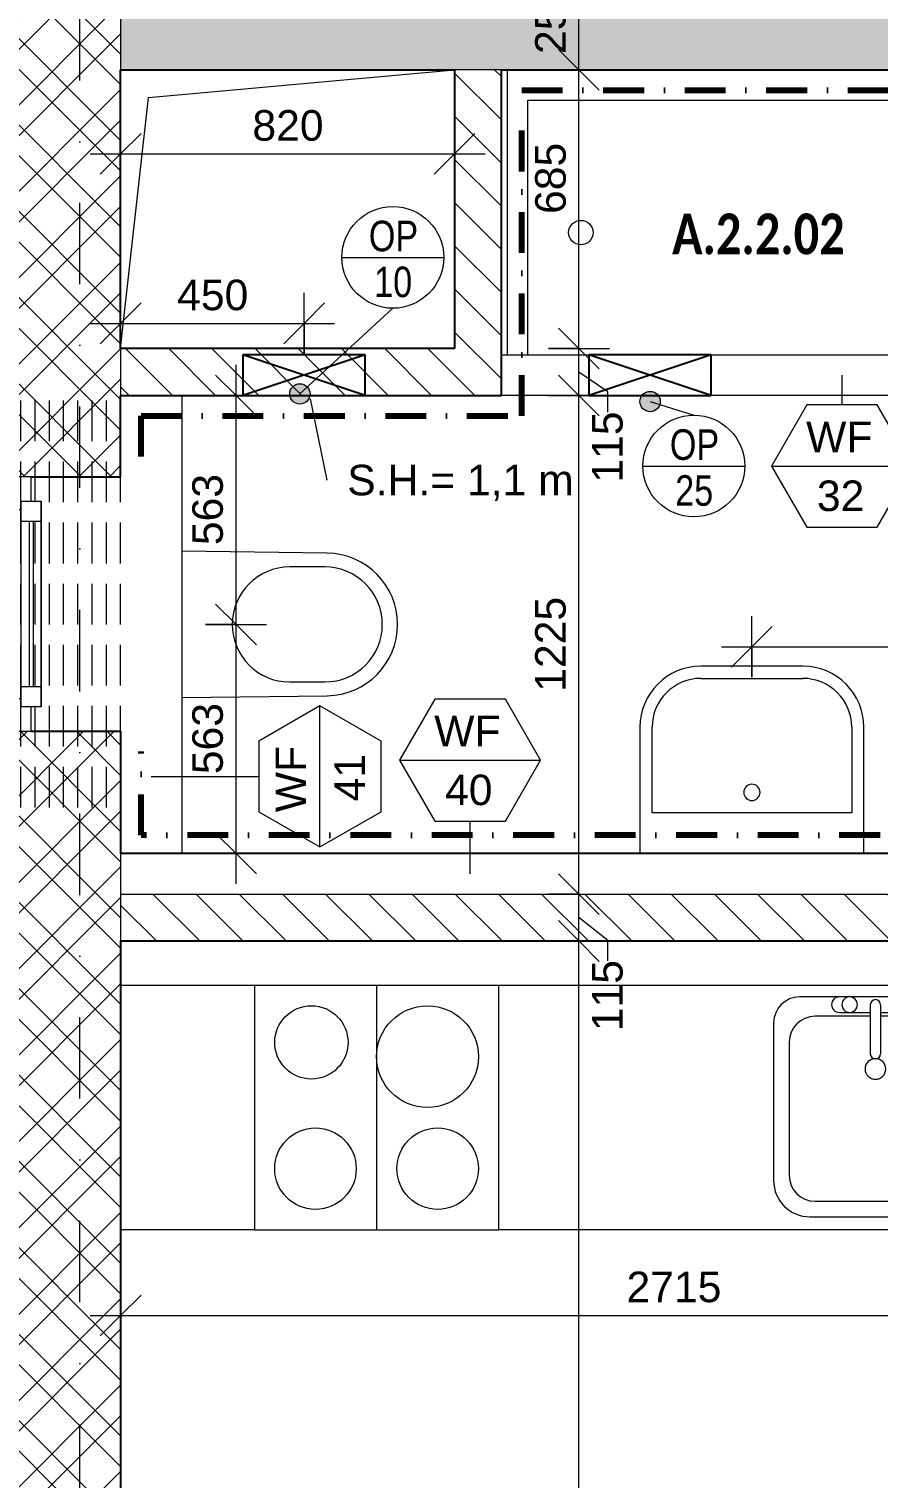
# Model space of a CAD drawing. Header units: millimetres. Extents: x -2533 to 40625, y -3604 to 14792.
# Drawn here: x -125 to 1960, y 3266 to 6825 of the extents above; entities that cross this region are included whole.
import ezdxf

# ---------------------------------------------------------------- set-up
doc = ezdxf.new("R2010")
doc.units = ezdxf.units.MM
for name, pattern in [('HA_Dash_3mm-S1mm', [150, 100, -50]), ('HA_DashDot_10mm-S3mm', [500, 200, -150, 0, -150]), ('HA_DashDot_4mm-S1mm', [200, 100, -50, 0, -50])]:
    doc.linetypes.add(name, pattern=pattern)
for name, color, linetype, lineweight in [('A-____-____-DIMS', 9, 'Continuous', 5), ('A-____-____-DIMS-50', 9, 'Continuous', 5), ('A-AREA-____-IDEN', 9, 'Continuous', 9), ('A-DETL-____-OTLN', 9, 'Continuous', 25), ('A-DETL-GENF-OTLN', 9, 'Continuous', 9), ('A-GENM-____-HDLN', 9, 'HA_Dash_3mm-S1mm', 9), ('A-GENM-____-IDEN', 9, 'Continuous', 9), ('A-GENM-____-OTLN', 9, 'Continuous', 9), ('A-GLAZ-____-MCUT', 9, 'Continuous', 5), ('A-GLAZ-____-OTLN', 9, 'Continuous', 5), ('A-WALL-____-IDEN', 9, 'Continuous', 9), ('A-WALL-____-MCUT', 9, 'Continuous', 9), ('A-WALL-____-PATT', 9, 'Continuous', 25), ('G-____-____-TEXT', 9, 'Continuous', 5), ('I-WALL-____-MCUT', 9, 'Continuous', 25), ('I-WALL-____-OTLN', 9, 'Continuous', 9), ('P-SANR-FIXT-OTLN', 9, 'Continuous', 9), ('Q-CASE-____-OTLN', 9, 'Continuous', 9), ('Q-SPCQ-____-OTLN', 9, 'Continuous', 9), ('S-GRID-____-OTLN', 9, 'Continuous', 5)]:
    doc.layers.add(name, color=color, linetype=linetype, lineweight=lineweight)
doc.styles.add('Arial_1', font='arial.ttf', dxfattribs={"height": 75})
doc.styles.add('Arial_2', font='arial.ttf', dxfattribs={"width": 0.8, "height": 75})
doc.styles.add('Calibri_B', font='calibrib.ttf', dxfattribs={"width": 0.8, "height": 100})
doc.dimstyles.new('Inner_Dimensions', dxfattribs={"dimscale": 304.8, "dimtxt": 76.519455, "dimasz": 0.328084, "dimexe": 0.246063, "dimexo": 0.0625, "dimgap": 0.032808, "dimtad": 1, "dimdec": 0, "dimzin": 0, "dimdsep": 46, "dimtxsty": 'Arial_1', "dimblk1": 'OBLIQUE', "dimblk2": 'OBLIQUE', "dimsah": 1, "dimcen": 0.09, "dimdle": 0.246063, "dimazin": 0, "dimtfac": 1, "dimtdec": 4, "dimtix": 1, "dimtmove": 2, "dimatfit": 3, "dimfxl": 0.246063, "dimfxlon": 1, "dimtvp": 1, "dimtolj": 1, "dimtzin": 0, "dimlwd": 9, "dimlwe": 9, "dimarcsym": 2})
doc.dimstyles.new('Inner_Dimensions_1', dxfattribs={"dimscale": 304.8, "dimtxt": 76.519455, "dimasz": 0.328084, "dimexe": 0.246063, "dimexo": 0.0625, "dimgap": 0.032808, "dimtad": 1, "dimdec": 0, "dimzin": 0, "dimdsep": 46, "dimtxsty": 'Arial_1', "dimblk1": 'OBLIQUE', "dimblk2": 'OBLIQUE', "dimsah": 1, "dimcen": 0.09, "dimdle": 0.246063, "dimazin": 0, "dimtfac": 1, "dimtdec": 4, "dimtix": 1, "dimtmove": 0, "dimatfit": 3, "dimfxl": 0.246063, "dimfxlon": 1, "dimtvp": 1, "dimtolj": 1, "dimtzin": 0, "dimlwd": 9, "dimlwe": 9, "dimarcsym": 2})
doc.dimstyles.new('Inner_Dimensions_2', dxfattribs={"dimscale": 304.8, "dimtxt": 76.519455, "dimasz": 0.328084, "dimexe": 0.246063, "dimexo": 0.0625, "dimgap": 0.032808, "dimtad": 1, "dimdec": 0, "dimzin": 0, "dimdsep": 46, "dimtxsty": 'Arial_1', "dimblk1": 'OBLIQUE', "dimblk2": 'OBLIQUE', "dimsah": 1, "dimcen": 0.09, "dimdle": 0.246063, "dimazin": 0, "dimtfac": 1, "dimtdec": 4, "dimtix": 1, "dimtmove": 1, "dimatfit": 3, "dimfxl": 0.246063, "dimfxlon": 1, "dimtvp": 1, "dimtolj": 1, "dimtzin": 0, "dimlwd": 9, "dimlwe": 9, "dimarcsym": 2})
pattern_1 = [(135, (0, 0), (-53.033, -53.033), [])]

# ---------------------------------------------------------------- blocks, each defined once
blk = doc.blocks.new('HA_WD_SinglePanel - 625x1000-2168130-DSP_2NP-A')
at = {"layer": 'A-GLAZ-____-MCUT'}
for p, q in [((-312.5, 70), (-312.5, 0)), ((-232.5, 70), (-312.5, 70)), ((-232.5, 25), (-232.5, 70)), ((312.5, 70), (232.5, 70)), ((232.5, 70), (232.5, 25)), ((312.5, 0), (312.5, 70)), ((-312.5, 0), (-252.5, 0)), ((-252.5, -25), (-252.5, 25)), ((-252.5, 25), (-202.5, 25)), ((-202.5, 25), (-202.5, -25)), ((202.5, 5), (-202.5, 5)), ((202.5, -25), (202.5, 25)), ((202.5, 25), (252.5, 25)), ((252.5, 25), (252.5, -25)), ((252.5, 0), (312.5, 0)), ((-202.5, -25), (-252.5, -25)), ((202.5, -5), (-202.5, -5)), ((252.5, -25), (202.5, -25))]:
    blk.add_line(p, q, dxfattribs=at)
at = {"layer": 'A-GLAZ-____-OTLN'}
for p, q in [((232.5, 70), (-232.5, 70)), ((252.5, 25), (-252.5, 25)), ((-252.5, -25), (-252.5, 25)), ((202.5, 25), (-202.5, 25)), ((252.5, 25), (252.5, -25)), ((-252.5, -25), (252.5, -25)), ((202.5, -25), (-202.5, -25))]:
    blk.add_line(p, q, dxfattribs=at)
blk = doc.blocks.new('HA_GM_Shaft_Rectangle - Default-2065164-DSP_2NP-A')
at = {"layer": 'A-DETL-GENF-OTLN'}
for p, q in [((68.5, -68.5), (820, 0)), ((0, -685), (68.5, -68.5))]:
    blk.add_line(p, q, dxfattribs=at)
at = {"layer": 'A-GENM-____-OTLN'}
for p, q in [((0, -685), (0, 0)), ((0, 0), (820, 0)), ((820, 0), (820, -685)), ((820, -685), (0, -685))]:
    blk.add_line(p, q, dxfattribs=at)
blk = doc.blocks.new('ABMV_WashBasin_Generic - 550x460-1481868-DSP_2NP-A')
at = {"layer": 'P-SANR-FIXT-OTLN'}
for p, q in [((250, 510), (0, 510)), ((0, 480), (250, 480)), ((-150, 360), (-150, 50)), ((-120, 150), (-120, 360)), ((370, 360), (370, 150)), ((400, 50), (400, 360)), ((370, 150), (-120, 150))]:
    blk.add_line(p, q, dxfattribs=at)
for centre, radius, start, end in [((0, 360), 150, 90, 180), ((250, 360), 150, 360, 90), ((0, 360), 120, 90, 180), ((250, 360), 120, 360, 90), ((125, 200), 20, 90, 270), ((125, 200), 20, 270, 90)]:
    blk.add_arc(centre, radius, start, end, dxfattribs=at)
blk = doc.blocks.new('ABMV_Toilet_WallHung - Default-1481197-DSP_2NP-A')
at = {"layer": 'A-GENM-____-OTLN'}
for p, q in [((-50, 432.3), (-54.6, 75)), ((304.6, 75), (300, 432.3)), ((-16.3, 426.2), (-16.3, 340.3)), ((266.3, 340.3), (266.3, 426.2))]:
    blk.add_line(p, q, dxfattribs=at)
for centre, radius, start, end in [((125, 430.1), 175, 0.7323, 179.2677), ((125, 426.2), 141.3, 0, 180), ((125, 340.3), 141.3, 180, 360)]:
    blk.add_arc(centre, radius, start, end, dxfattribs=at)
blk = doc.blocks.new('ABMV_Bathtub_Generic - 800x1700-1419995-DSP_2NP-A')
at = {"layer": 'P-SANR-FIXT-OTLN'}
for p, q in [((0, 1700), (700, 1700)), ((0, 1700), (700, 1700)), ((75, 50), (75, 1625)), ((75, 1625), (700, 1625)), ((75, 1625), (700, 1625)), ((75, 50), (75, 1625)), ((700, 50), (75, 50)), ((700, 50), (75, 50)), ((700, 0), (0, 0)), ((700, 0), (0, 0))]:
    blk.add_line(p, q, dxfattribs=at)
blk.add_circle((400, 180), 30, dxfattribs=at)
blk = doc.blocks.new('Casework 7 - Casework 6-1435500-DSP_2NP-A')
at = {"layer": 'Q-CASE-____-OTLN'}
for p, q in [((-3854.4, -26699.1), (-4182.8, -26699.1)), ((-2044.5, -26699.1), (-3254.4, -26699.1)), ((-842.9, -26699.1), (-844.5, -26699.1)), ((-842.9, -27299.1), (-842.9, -26699.1)), ((-4182.8, -27299.1), (-3854.4, -27299.1)), ((-3254.4, -27299.1), (-2044.5, -27299.1)), ((-844.5, -27299.1), (-842.9, -27299.1))]:
    blk.add_line(p, q, dxfattribs=at)
blk = doc.blocks.new('Kuchyňská_linka_sporák_ADNS - 600x600x800-1435728-DSP_2NP-A')
at = {"layer": 'Q-SPCQ-____-OTLN'}
for p, q in [((600, 600), (0, 600)), ((0, 600), (0, 0)), ((600, 600), (0, 600)), ((0, 600), (0, 300)), ((600, 0), (600, 600)), ((600, 300), (600, 600)), ((0, 300), (600, 300)), ((0, 0), (600, 0))]:
    blk.add_line(p, q, dxfattribs=at)
for centre, radius in [((175, 425), 125), ((450, 450), 100), ((450, 150), 100), ((140, 140), 90)]:
    blk.add_circle(centre, radius, dxfattribs=at)
blk = doc.blocks.new('Skříňka se dřezem_ pravoúhlá - 500 x 440mm-1435733-DSP_2NP-A')
at = {"layer": 'P-SANR-FIXT-OTLN'}
for p, q in [((202.2, 180.1), (-170.8, 180.1)), ((202.2, 180.1), (-170.8, 180.1)), ((91.9, 180.1), (-73.2, 180.1)), ((3, 160.7), (3, 40.4)), ((28.4, 160.7), (28.4, 40.4)), ((-234.3, 116.6), (-234.3, -271)), ((-234.3, 116.6), (-234.3, -271)), ((3, 132.5), (-132.7, 132.5)), ((-73.2, 142), (3, 142)), ((28.4, 142), (91.9, 142)), ((164.1, 132.5), (28.4, 132.5)), ((265.7, -275.5), (265.7, 116.6)), ((265.7, -275.5), (265.7, 116.6)), ((-196.2, 69), (-196.2, -258.3)), ((227.6, -258.3), (227.6, 69)), ((-132.7, -321.8), (164.1, -321.8)), ((-145.4, -359.9), (181.3, -359.9)), ((-145.4, -359.9), (181.3, -359.9))]:
    blk.add_line(p, q, dxfattribs=at)
for centre, radius, start, end in [((-170.8, 116.6), 63.5, 90, 180), ((-170.8, 116.6), 63.5, 90, 180), ((-73.2, 161.1), 19, 90, 270), ((-47.8, 161.1), 19, 360, 180), ((66.5, 161.1), 19, 360, 180), ((91.9, 161.1), 19, 270, 90), ((202.2, 116.6), 63.5, 360, 90), ((202.2, 116.6), 63.5, 360, 90), ((-47.8, 161.1), 19, 180, 0), ((15.7, 160.7), 12.7, 360, 180), ((66.5, 161.1), 19, 180, 360), ((-132.7, 69), 63.5, 90, 180), ((164.1, 69), 63.5, 0, 90), ((15.7, 40.4), 12.7, 180, 0), ((15.7, 3.2), 25.4, 360, 180), ((15.7, 3.2), 25.4, 180, 0), ((-145.4, -271), 88.9, 180, 270), ((-145.4, -271), 88.9, 180, 270), ((-132.7, -258.3), 63.5, 180, 270), ((164.1, -258.3), 63.5, 270, 0), ((181.3, -275.5), 84.4, 270, 0), ((181.3, -275.5), 84.4, 270, 0)]:
    blk.add_arc(centre, radius, start, end, dxfattribs=at)
blk = doc.blocks.new('HA_GM_Tiling_LineBased - Generic Tiles-1740413-DSP_2NP-A')
at = {"layer": 'A-GENM-____-OTLN', "linetype": 'HA_DashDot_4mm-S1mm', "lineweight": 80}
blk.add_line((50, -50), (2665, -50), dxfattribs=at)
blk = doc.blocks.new('HA_GM_Tiling_LineBased - Generic Tiles-2138656-DSP_2NP-A')
at = {"layer": 'A-GENM-____-OTLN', "linetype": 'HA_DashDot_4mm-S1mm', "lineweight": 80}
blk.add_line((50, -50), (255, -50), dxfattribs=at)
blk = doc.blocks.new('HA_GM_Tiling_LineBased - Generic Tiles-1740806-DSP_2NP-A')
at = {"layer": 'A-GENM-____-OTLN', "linetype": 'HA_DashDot_4mm-S1mm', "lineweight": 80}
blk.add_line((50, -50), (150, -50), dxfattribs=at)
blk = doc.blocks.new('HA_GM_Tiling_LineBased - Generic Tiles-1741198-DSP_2NP-A')
at = {"layer": 'A-GENM-____-OTLN', "linetype": 'HA_DashDot_4mm-S1mm', "lineweight": 80}
blk.add_line((50, -50), (985, -50), dxfattribs=at)
blk = doc.blocks.new('HA_GM_Tiling_LineBased - Generic Tiles-1741282-DSP_2NP-A')
at = {"layer": 'A-GENM-____-OTLN', "linetype": 'HA_DashDot_4mm-S1mm', "lineweight": 80}
blk.add_line((-50, -50), (750, -50), dxfattribs=at)
blk = doc.blocks.new('HA_GM_Tiling_LineBased - Generic Tiles-1741283-DSP_2NP-A')
at = {"layer": 'A-GENM-____-OTLN', "linetype": 'HA_DashDot_4mm-S1mm', "lineweight": 80}
blk.add_line((50, -50), (1730, -50), dxfattribs=at)
blk = doc.blocks.new('TB_Porotherm KP7_1000mm - TB_Porotherm KP7_1000mm-1964890-DSP_2NP-A')
at = {"layer": 'A-GENM-____-HDLN'}
for p, q in [((-500, 35), (500, 35)), ((-500, 0), (500, 0)), ((-500, -35), (500, -35))]:
    blk.add_line(p, q, dxfattribs=at)
blk = doc.blocks.new('DIMBLOCK104-DSP_2NP-A')
at = {"layer": 'A-____-____-DIMS-50', "lineweight": 9}
for p, q in [((1225.2, 4585), (1175.2, 4635)), ((1150.2, 4585), (1300.2, 4585)), ((1225.2, 4585), (1150.2, 4585)), ((1225.2, 850), (1225.2, 4585)), ((1225.2, 4585), (1275.2, 4535)), ((1225.2, 850), (1175.2, 900)), ((1300.2, 850), (1150.2, 850)), ((1225.2, 850), (1275.2, 800)), ((1225.2, 850), (1300.2, 850))]:
    blk.add_line(p, q, dxfattribs=at)
at = {"layer": 'A-____-____-DIMS-50', "color": 0, "lineweight": 9, "insert": (1117.8, 2602.1), "char_height": 75, "width": 276.883, "attachment_point": 1, "rotation": 90, "line_spacing_factor": 0.941778, "style": 'Arial_1'}
blk.add_mtext('3735', dxfattribs=at)
blk = doc.blocks.new('_Oblique')
at = {"color": 0, "linetype": 'ByBlock', "lineweight": -2}
blk.add_line((-0.5, -0.5), (0.5, 0.5), dxfattribs=at)
blk = doc.blocks.new('DIMBLOCK105-DSP_2NP-A')
at = {"layer": 'A-____-____-DIMS-50', "lineweight": 9}
for p, q in [((1225.2, 4700), (1175.2, 4750)), ((1150.2, 4700), (1300.2, 4700)), ((1225.2, 4700), (1150.2, 4700)), ((1225.2, 4585), (1225.2, 4700)), ((1225.2, 4700), (1275.2, 4650)), ((1225.2, 4585), (1175.2, 4635)), ((1296, 4586.4), (1225.2, 4642.5)), ((1150.2, 4585), (1300.2, 4585)), ((1225.2, 4585), (1150.2, 4585)), ((1225.2, 4585), (1275.2, 4535)), ((1296, 4536.4), (1296, 4586.4))]:
    blk.add_line(p, q, dxfattribs=at)
at = {"layer": 'A-____-____-DIMS-50', "color": 0, "lineweight": 9, "insert": (1257.5, 4363.3), "char_height": 75, "width": 207.662, "attachment_point": 1, "rotation": 90, "line_spacing_factor": 0.941778, "style": 'Arial_1'}
blk.add_mtext('115', dxfattribs=at)
blk = doc.blocks.new('DIMBLOCK106-DSP_2NP-A')
at = {"layer": 'A-____-____-DIMS-50', "lineweight": 9}
for p, q in [((1225.2, 5925), (1175.2, 5975)), ((1150.2, 5925), (1300.2, 5925)), ((1225.2, 5925), (1150.2, 5925)), ((1225.2, 4700), (1225.2, 5925)), ((1225.2, 5925), (1275.2, 5875)), ((1225.2, 4700), (1175.2, 4750)), ((1150.2, 4700), (1300.2, 4700)), ((1225.2, 4700), (1150.2, 4700)), ((1225.2, 4700), (1275.2, 4650))]:
    blk.add_line(p, q, dxfattribs=at)
at = {"layer": 'A-____-____-DIMS-50', "color": 0, "lineweight": 9, "insert": (1117.8, 5197.1), "char_height": 75, "width": 276.883, "attachment_point": 1, "rotation": 90, "line_spacing_factor": 0.941778, "style": 'Arial_1'}
blk.add_mtext('1225', dxfattribs=at)
blk = doc.blocks.new('DIMBLOCK107-DSP_2NP-A')
at = {"layer": 'A-____-____-DIMS-50', "lineweight": 9}
for p, q in [((1225.2, 6040), (1175.2, 6090)), ((1150.2, 6040), (1300.2, 6040)), ((1225.2, 6040), (1150.2, 6040)), ((1225.2, 5925), (1225.2, 6040)), ((1225.2, 6040), (1275.2, 5990)), ((1296, 5933.7), (1225.2, 5982.5)), ((1225.2, 5925), (1175.2, 5975)), ((1150.2, 5925), (1300.2, 5925)), ((1225.2, 5925), (1150.2, 5925)), ((1225.2, 5925), (1275.2, 5875)), ((1296, 5883.7), (1296, 5933.7))]:
    blk.add_line(p, q, dxfattribs=at)
at = {"layer": 'A-____-____-DIMS-50', "color": 0, "lineweight": 9, "insert": (1257.5, 5710.7), "char_height": 75, "width": 207.662, "attachment_point": 1, "rotation": 90, "line_spacing_factor": 0.941778, "style": 'Arial_1'}
blk.add_mtext('115', dxfattribs=at)
blk = doc.blocks.new('DIMBLOCK108-DSP_2NP-A')
at = {"layer": 'A-____-____-DIMS-50', "lineweight": 9}
for p, q in [((1225.2, 6725), (1175.2, 6775)), ((1150.2, 6725), (1300.2, 6725)), ((1225.2, 6725), (1150.2, 6725)), ((1225.2, 6040), (1225.2, 6725)), ((1225.2, 6725), (1275.2, 6675)), ((1225.2, 6040), (1175.2, 6090)), ((1150.2, 6040), (1300.2, 6040)), ((1225.2, 6040), (1150.2, 6040)), ((1225.2, 6040), (1275.2, 5990))]:
    blk.add_line(p, q, dxfattribs=at)
at = {"layer": 'A-____-____-DIMS-50', "color": 0, "lineweight": 9, "insert": (1117.8, 6370.6), "char_height": 75, "width": 207.662, "attachment_point": 1, "rotation": 90, "line_spacing_factor": 0.941778, "style": 'Arial_1'}
blk.add_mtext('685', dxfattribs=at)
blk = doc.blocks.new('DIMBLOCK109-DSP_2NP-A')
at = {"layer": 'A-____-____-DIMS-50', "lineweight": 9}
for p, q in [((1225.2, 6975), (1175.2, 7025)), ((1150.2, 6975), (1300.2, 6975)), ((1225.2, 6975), (1150.2, 6975)), ((1225.2, 6725), (1225.2, 6975)), ((1225.2, 6975), (1275.2, 6925)), ((1225.2, 6725), (1175.2, 6775)), ((1150.2, 6725), (1300.2, 6725)), ((1225.2, 6725), (1150.2, 6725)), ((1225.2, 6725), (1275.2, 6675))]:
    blk.add_line(p, q, dxfattribs=at)
at = {"layer": 'A-____-____-DIMS-50', "color": 0, "lineweight": 9, "insert": (1117.8, 6763.5), "char_height": 75, "width": 207.662, "attachment_point": 1, "rotation": 90, "line_spacing_factor": 0.941778, "style": 'Arial_1'}
blk.add_mtext('250', dxfattribs=at)
blk = doc.blocks.new('HA_TAG_WA_Partitions - Group _ Type Mark-556634-DSP_2NP-A')
at = {"layer": 'A-WALL-____-IDEN'}
for p, q in [((-1.732, 3), (-3.464, 0)), ((1.732, 3), (-1.732, 3)), ((3.464, 0), (1.732, 3)), ((-3.464, 0), (3.464, 0)), ((-3.464, 0), (-1.732, -3)), ((1.732, -3), (3.464, 0)), ((-1.732, -3), (1.732, -3))]:
    blk.add_line(p, q, dxfattribs=at)
blk = doc.blocks.new('HA_TAG_GM_Products - Generic-588599-DSP_2NP-A')
at = {"layer": 'A-GENM-____-IDEN'}
blk.add_line((-2.5, 0), (2.5, 0), dxfattribs=at)
blk.add_circle((0, 0), 2.5, dxfattribs=at)
blk = doc.blocks.new('DIMBLOCK201-DSP_2NP-A')
at = {"layer": 'A-____-____-DIMS-50', "lineweight": 9}
for p, q in [((100, 6177), (100, 6027)), ((100, 6102), (100, 6177)), ((550.4, 6027), (550.4, 6177)), ((100, 6102), (150, 6152)), ((550.4, 6102), (600.4, 6152)), ((25, 6102), (625.4, 6102)), ((100, 6102), (50, 6052)), ((550.4, 6102), (500.4, 6052)), ((550.4, 6102), (550.4, 6027))]:
    blk.add_line(p, q, dxfattribs=at)
at = {"layer": 'A-____-____-DIMS-50', "color": 0, "lineweight": 9, "insert": (238.7, 6209.3), "char_height": 75, "width": 207.662, "attachment_point": 1, "line_spacing_factor": 0.941778, "style": 'Arial_1'}
blk.add_mtext('450', dxfattribs=at)
blk = doc.blocks.new('DIMBLOCK203-DSP_2NP-A')
at = {"layer": 'A-____-____-DIMS-50', "lineweight": 9}
for p, q in [((100, 6443.3), (100, 6593.3)), ((920, 6593.3), (920, 6443.3)), ((920, 6518.3), (920, 6593.3)), ((100, 6518.3), (150, 6568.3)), ((920, 6518.3), (970, 6568.3)), ((25, 6518.3), (995, 6518.3)), ((100, 6518.3), (50, 6468.3)), ((100, 6518.3), (100, 6443.3)), ((920, 6518.3), (870, 6468.3))]:
    blk.add_line(p, q, dxfattribs=at)
at = {"layer": 'A-____-____-DIMS-50', "color": 0, "lineweight": 9, "insert": (423.5, 6625.7), "char_height": 75, "width": 207.662, "attachment_point": 1, "line_spacing_factor": 0.941778, "style": 'Arial_1'}
blk.add_mtext('820', dxfattribs=at)
blk = doc.blocks.new('DIMBLOCK204-DSP_2NP-A')
at = {"layer": 'A-____-____-DIMS-50', "lineweight": 9}
for p, q in [((100, 3740.5), (100, 3590.5)), ((100, 3665.5), (100, 3740.5)), ((2815, 3740.5), (2815, 3590.5)), ((2815, 3665.5), (2815, 3740.5)), ((100, 3665.5), (150, 3715.5)), ((2815, 3665.5), (2865, 3715.5)), ((25, 3665.5), (2815, 3665.5)), ((100, 3665.5), (50, 3615.5)), ((2815, 3665.5), (2765, 3615.5))]:
    blk.add_line(p, q, dxfattribs=at)
at = {"layer": 'A-____-____-DIMS-50', "color": 0, "lineweight": 9, "insert": (1342.1, 3772.9), "char_height": 75, "width": 276.883, "attachment_point": 1, "line_spacing_factor": 0.941778, "style": 'Arial_1'}
blk.add_mtext('2715', dxfattribs=at)
blk = doc.blocks.new('DIMBLOCK244-DSP_2NP-A')
at = {"layer": 'A-____-____-DIMS-50', "lineweight": 9}
for p, q in [((383.3, 5362.5), (333.3, 5412.5)), ((308.3, 5362.5), (458.3, 5362.5)), ((383.3, 5362.5), (308.3, 5362.5)), ((383.3, 4725), (383.3, 5362.5)), ((383.3, 5362.5), (433.3, 5312.5)), ((383.3, 4800), (333.3, 4850)), ((308.3, 4800), (458.3, 4800)), ((383.3, 4800), (308.3, 4800)), ((383.3, 4800), (433.3, 4750))]:
    blk.add_line(p, q, dxfattribs=at)
at = {"layer": 'A-____-____-DIMS-50', "color": 0, "lineweight": 9, "insert": (275.9, 4994.7), "char_height": 75, "width": 207.662, "attachment_point": 1, "rotation": 90, "line_spacing_factor": 0.941778, "style": 'Arial_1'}
blk.add_mtext('563', dxfattribs=at)
blk = doc.blocks.new('DIMBLOCK245-DSP_2NP-A')
at = {"layer": 'A-____-____-DIMS-50', "lineweight": 9}
for p, q in [((383.3, 5362.5), (383.3, 6000)), ((383.3, 5925), (333.3, 5975)), ((308.3, 5925), (458.3, 5925)), ((383.3, 5925), (308.3, 5925)), ((383.3, 5925), (433.3, 5875)), ((383.3, 5362.5), (333.3, 5412.5)), ((308.3, 5362.5), (458.3, 5362.5)), ((383.3, 5362.5), (308.3, 5362.5)), ((383.3, 5362.5), (433.3, 5312.5))]:
    blk.add_line(p, q, dxfattribs=at)
at = {"layer": 'A-____-____-DIMS-50', "color": 0, "lineweight": 9, "insert": (275.9, 5557.2), "char_height": 75, "width": 207.662, "attachment_point": 1, "rotation": 90, "line_spacing_factor": 0.941778, "style": 'Arial_1'}
blk.add_mtext('563', dxfattribs=at)
blk = doc.blocks.new('DIMBLOCK246-DSP_2NP-A')
at = {"layer": 'A-____-____-DIMS-50', "lineweight": 9}
for p, q in [((1650, 5232.6), (1650, 5382.6)), ((2815, 5382.6), (2815, 5232.6)), ((2815, 5307.6), (2815, 5382.6)), ((1650, 5307.6), (1700, 5357.6)), ((2815, 5307.6), (2865, 5357.6)), ((1575, 5307.6), (2890, 5307.6)), ((1650, 5307.6), (1600, 5257.6)), ((1650, 5307.6), (1650, 5232.6)), ((2815, 5307.6), (2765, 5257.6))]:
    blk.add_line(p, q, dxfattribs=at)
at = {"layer": 'A-____-____-DIMS-50', "color": 0, "lineweight": 9, "insert": (1989.9, 5415), "char_height": 75, "width": 276.883, "attachment_point": 1, "line_spacing_factor": 0.941778, "style": 'Arial_1'}
blk.add_mtext('1165', dxfattribs=at)

msp = doc.modelspace()

# ---------------------------------------------------------------- hatches: boundary and pattern name
at = {"layer": 'A-GENM-____-IDEN'}
h = msp.add_hatch(color=256, dxfattribs=at)
edge = h.paths.add_edge_path()
edge.add_arc((540.1, 5928.6), 25, 0, 360)
h = msp.add_hatch(color=256, dxfattribs=at)
edge = h.paths.add_edge_path()
edge.add_arc((1400, 5910), 25, 0, 360)
at = {"layer": 'A-WALL-____-PATT', "lineweight": 5}
h = msp.add_hatch(dxfattribs=at)
h.set_pattern_fill('FP_2', color=256, style=0, pattern_type=2)
h.set_pattern_definition([(45, (0, 0), (-106.066, 106.066), []), (45, (75, 0), (-106.066, 106.066), []), (315, (0, 0), (106.066, 106.066), []), (315, (75, 0), (106.066, 106.066), [])])
h.paths.add_polyline_path([(-340, 410), (100, 410), (100, 1725), (-340, 1725)])
h.paths.add_polyline_path([(-340, 2725), (100, 2725), (100, 5100), (-340, 5100), (-340, 3707.5)])
h.paths.add_polyline_path([(-340, 5725), (100, 5725), (100, 9725), (-340, 9725), (-340, 5925)])
h.paths.add_polyline_path([(-340, 10725), (100, 10725), (100, 11550), (-340, 11550)])
at = {"layer": 'A-WALL-____-PATT', "lineweight": 9}
h = msp.add_hatch(color=256, dxfattribs=at)
h.paths.add_polyline_path([(8840, 6725), (10940, 6725), (10940, 6975), (7870, 6975), (7870, 6725), (8406.8, 6725)])
h.paths.add_polyline_path([(100, 6725), (6870, 6725), (6870, 6975), (100, 6975)])
at = {"layer": 'A-WALL-____-PATT', "lineweight": 5}
h = msp.add_hatch(dxfattribs=at)
h.set_pattern_fill('FP_1', color=256, style=0, pattern_type=2)
h.set_pattern_definition(pattern_1)
h.paths.add_polyline_path([(1035, 5925), (1035, 6725), (920, 6725), (920, 5925)])
h = msp.add_hatch(dxfattribs=at)
h.set_pattern_fill('FP_1', color=256, style=0, pattern_type=2)
h.set_pattern_definition(pattern_1)
h.paths.add_polyline_path([(920, 5925), (920, 6040), (100, 6040), (100, 5925)])
h = msp.add_hatch(dxfattribs=at)
h.set_pattern_fill('FP_1', color=256, style=0, pattern_type=2)
h.set_pattern_definition(pattern_1)
h.paths.add_polyline_path([(5030, 4585), (5030, 4700), (4765, 4700), (4765, 4585), (5005.2, 4585)])
h.paths.add_polyline_path([(100, 4585), (3465, 4585), (3465, 4700), (100, 4700)])
h.paths.add_polyline_path([(5930, 4585), (7975, 4585), (7975, 4700), (5930, 4700)])

# ---------------------------------------------------------------- linework, layer by layer
at = {"layer": 'A-DETL-____-OTLN'}
for p, q in [((700.4, 6025), (400.4, 6025)), ((400.4, 6025), (400.4, 5925)), ((700.4, 6025), (400.4, 5925)), ((700.4, 5925), (400.4, 6025)), ((700.4, 5925), (700.4, 6025)), ((1550, 6025), (1250, 6025)), ((1250, 6025), (1250, 5925)), ((1550, 6025), (1250, 5925)), ((1550, 5925), (1250, 6025)), ((1550, 5925), (1550, 6025)), ((400.4, 5925), (700.4, 5925)), ((1250, 5925), (1550, 5925))]:
    msp.add_line(p, q, dxfattribs=at)
at = {"layer": 'A-GENM-____-IDEN'}
for p, q in [((540.1, 5928.6), (768.4, 6139)), ((1400, 5910), (1507.5, 5876.6))]:
    msp.add_line(p, q, dxfattribs=at)
for centre in [(540.1, 5928.6), (1400, 5910)]:
    msp.add_circle(centre, 25, dxfattribs=at)
at = {"layer": 'A-WALL-____-IDEN'}
for p, q in [((1871.1, 5975), (1871.1, 5901.6)), ((175, 4989.1), (439.5, 4989.1)), ((958, 4750), (958, 4879.3))]:
    msp.add_line(p, q, dxfattribs=at)
at = {"layer": 'A-WALL-____-MCUT'}
for p, q in [((100, 6975), (100, 6725)), ((1035, 6725), (920, 6725)), ((100, 6040), (100, 5925)), ((100, 4800), (100, 4585)), ((100, 4800), (100, 4700)), ((100, 4700), (2815, 4700))]:
    msp.add_line(p, q, dxfattribs=at)
at = {"layer": 'A-WALL-____-MCUT', "lineweight": 25}
for p, q in [((100, 6040), (100, 6725)), ((100, 5725), (100, 5925)), ((-120, 5725), (100, 5725)), ((-120, 5100), (100, 5100)), ((100, 5100), (100, 4800)), ((100, 4585), (100, 2725))]:
    msp.add_line(p, q, dxfattribs=at)
at = {"layer": 'G-____-____-TEXT', "color": 10, "lineweight": 9}
msp.add_line((565.4, 5916.3), (606.4, 5717.1), dxfattribs=at)
at = {"layer": 'I-WALL-____-MCUT'}
for p, q in [((100, 6725), (920, 6725)), ((920, 6725), (920, 6040)), ((1035, 6725), (2815, 6725)), ((1035, 5925), (1035, 6725)), ((920, 6040), (100, 6040)), ((100, 5925), (1035, 5925)), ((2815, 4800), (100, 4800)), ((100, 4585), (3465, 4585))]:
    msp.add_line(p, q, dxfattribs=at)
at = {"layer": 'I-WALL-____-OTLN'}
for p, q in [((1035, 6025), (2815, 6025)), ((250, 5925), (250, 4800)), ((2815, 5925), (1035, 5925))]:
    msp.add_line(p, q, dxfattribs=at)
at = {"layer": 'S-GRID-____-OTLN', "linetype": 'HA_DashDot_10mm-S3mm', "lineweight": 9}
msp.add_line((0, -1303.3), (0, 12414.5), dxfattribs=at)

# ---------------------------------------------------------------- block references
at = {"layer": 'A-GENM-____-IDEN', "xscale": 49.99999999999998, "yscale": 49.99999999999998, "zscale": 49.99999999999998}
for p in [(768.4, 6264), (1507.5, 5751.6)]:
    msp.add_blockref('HA_TAG_GM_Products - Generic-588599-DSP_2NP-A', p, dxfattribs=at)
at = {"layer": 'A-GENM-____-OTLN', "lineweight": 5}
msp.add_blockref('HA_GM_Shaft_Rectangle - Default-2065164-DSP_2NP-A', (100, 6725), dxfattribs=at)
at = {"layer": 'A-GENM-____-OTLN', "linetype": 'HA_DashDot_4mm-S1mm', "lineweight": 80}
for name, p, rotation in [('HA_GM_Tiling_LineBased - Generic Tiles-1741282-DSP_2NP-A', (1035, 5925), 89.99999999999991), ('HA_GM_Tiling_LineBased - Generic Tiles-1740806-DSP_2NP-A', (100, 5725), 89.99999999999991), ('HA_GM_Tiling_LineBased - Generic Tiles-2138656-DSP_2NP-A', (100, 4795), 89.99999999999991), ('HA_GM_Tiling_LineBased - Generic Tiles-1740413-DSP_2NP-A', (2815, 4795), 180)]:
    msp.add_blockref(name, p, dxfattribs=dict(at, rotation=rotation))
for name, p in [('HA_GM_Tiling_LineBased - Generic Tiles-1741283-DSP_2NP-A', (1035, 6725)), ('HA_GM_Tiling_LineBased - Generic Tiles-1741198-DSP_2NP-A', (100, 5925))]:
    msp.add_blockref(name, p, dxfattribs=at)
at = {"layer": 'A-GENM-____-OTLN', "rotation": 90.00000000000021}
for p in [(-145, 5412.5), (-75, 5412.5), (-5, 5412.5), (65, 5412.5)]:
    msp.add_blockref('TB_Porotherm KP7_1000mm - TB_Porotherm KP7_1000mm-1964890-DSP_2NP-A', p, dxfattribs=at)
at = {"layer": 'A-GLAZ-____-OTLN', "rotation": 90.00000000000001}
msp.add_blockref('HA_WD_SinglePanel - 625x1000-2168130-DSP_2NP-A', (-120, 5412.5), dxfattribs=at)
at = {"layer": 'A-WALL-____-IDEN', "xscale": 49.99999999999998, "yscale": 49.99999999999998, "zscale": 49.99999999999998}
for p in [(1871.1, 5751.6), (958, 5029.3)]:
    msp.add_blockref('HA_TAG_WA_Partitions - Group _ Type Mark-556634-DSP_2NP-A', p, dxfattribs=at)
at = {"layer": 'A-WALL-____-IDEN', "xscale": 49.99999999999998, "yscale": 49.99999999999998, "zscale": 49.99999999999998, "rotation": 89.99999999999991}
msp.add_blockref('HA_TAG_WA_Partitions - Group _ Type Mark-556634-DSP_2NP-A', (589.5, 4989.1), dxfattribs=at)
at = {"layer": 'P-SANR-FIXT-OTLN'}
for name, p, rotation in [('ABMV_Bathtub_Generic - 800x1700-1419995-DSP_2NP-A', (1050, 6725), 270.0000000000001), ('ABMV_Toilet_WallHung - Default-1481197-DSP_2NP-A', (175, 5487.5), 269.9999999999998)]:
    msp.add_blockref(name, p, dxfattribs=dict(at, rotation=rotation))
for name, p in [('ABMV_WashBasin_Generic - 550x460-1481868-DSP_2NP-A', (1525, 4750)), ('Skříňka se dřezem_ pravoúhlá - 500 x 440mm-1435733-DSP_2NP-A', (1937.7, 4267.5))]:
    msp.add_blockref(name, p, dxfattribs=at)
at = {"layer": 'Q-CASE-____-OTLN'}
msp.add_blockref('Casework 7 - Casework 6-1435500-DSP_2NP-A', (4282.8, 31175.1), dxfattribs=at)
at = {"layer": 'Q-SPCQ-____-OTLN', "rotation": 269.9999999999995}
msp.add_blockref('Kuchyňská_linka_sporák_ADNS - 600x600x800-1435728-DSP_2NP-A', (428.4, 4475.9), dxfattribs=at)

# ---------------------------------------------------------------- texts
at = {"layer": 'A-AREA-____-IDEN', "lineweight": 5, "insert": (1454, 6371.7), "char_height": 100, "width": 525.907, "attachment_point": 1, "style": 'Calibri_B'}
msp.add_mtext('A.2.2.02', dxfattribs=at)
at = {"layer": 'A-GENM-____-IDEN', "lineweight": 5, "char_height": 75, "attachment_point": 1, "style": 'Arial_2'}
for s, insert, width in [('OP', (709.4, 6354.1), 147.51), ('10', (722.6, 6241.4), 115.443), ('OP', (1448.5, 5841.7), 147.51), ('25', (1461.7, 5729), 115.443)]:
    msp.add_mtext(s, dxfattribs=dict(at, insert=insert, width=width))
at = {"layer": 'A-WALL-____-IDEN', "lineweight": 5, "char_height": 75, "attachment_point": 1, "style": 'Arial_1'}
for s, insert, width in [('WF', (1783.1, 5860.5), 208.439), ('32', (1809.6, 5716), 144.304), ('WF', (870, 5138.2), 208.439), ('40', (896.5, 4993.7), 144.304)]:
    msp.add_mtext(s, dxfattribs=dict(at, insert=insert, width=width))
at = {"layer": 'A-WALL-____-IDEN', "lineweight": 5, "char_height": 75, "attachment_point": 1, "rotation": 90, "style": 'Arial_1'}
for s, insert, width in [('WF', (480.5, 4901.2), 208.439), ('41', (625, 4927.7), 144.304)]:
    msp.add_mtext(s, dxfattribs=dict(at, insert=insert, width=width))
at = {"layer": 'G-____-____-TEXT', "color": 7, "lineweight": 9, "insert": (656.4, 5754.6), "char_height": 75, "width": 685.443, "attachment_point": 1, "style": 'Arial_1'}
msp.add_mtext('S.H.= 1,1 m', dxfattribs=at)

# ---------------------------------------------------------------- dimensions: what is measured, and where the dimension line sits
at = {"layer": 'A-____-____-DIMS', "lineweight": 9}
for base, p1, p2, override, picture, middle in [((1225.2, 6975), (1150.2, 6725), (1150.2, 6975), {"dimpost": '<>', "dimfxl": 250}, 'DIMBLOCK109-DSP_2NP-A', (1176.9, 6850)), ((383.2536413, 5925), (308.2536413, 5362.5), (308.2536413, 5925), {"dimpost": '<>', "dimfxl": 562.5}, 'DIMBLOCK245-DSP_2NP-A', (334.9350871, 5643.75)), ((1225.2, 5925), (1150.2, 4700), (1150.2, 5925), {"dimpost": '<>', "dimfxl": 1225}, 'DIMBLOCK106-DSP_2NP-A', (1176.9, 5312.5)), ((383.2536413, 5362.5), (308.2536413, 4800), (308.2536413, 5362.5), {"dimpost": '<>', "dimfxl": 562.5}, 'DIMBLOCK244-DSP_2NP-A', (334.9350871, 5081.25)), ((1225.2, 4585), (1300.2, 850), (1150.2, 4585), {"dimpost": '<>', "dimfxl": 3738.010835}, 'DIMBLOCK104-DSP_2NP-A', (1176.9, 2717.5))]:
    dim = msp.add_linear_dim(base=base, p1=p1, p2=p2, angle=90, dimstyle='Inner_Dimensions_1', override=override, dxfattribs=at)
    dim.commit()
    dim.dimension.update_dxf_attribs({"geometry": picture, "text_midpoint": middle})
for base, p1, p2, dimstyle, override, picture, middle in [((1225.2, 6725), (1150.2, 6040), (1150.2, 6725), 'Inner_Dimensions', {"dimpost": '<>', "dimfxl": 685}, 'DIMBLOCK108-DSP_2NP-A', (1167.8, 6474.4)), ((1225.2, 6040), (1150.2, 5925), (1150.2, 6040), 'Inner_Dimensions_2', {"dimpost": '<>', "dimfxl": 115}, 'DIMBLOCK107-DSP_2NP-A', (1307.5, 5814.5)), ((1225.2, 4700), (1150.2, 4585), (1150.2, 4700), 'Inner_Dimensions_2', {"dimpost": '<>', "dimfxl": 115}, 'DIMBLOCK105-DSP_2NP-A', (1307.5, 4467.1))]:
    dim = msp.add_linear_dim(base=base, p1=p1, p2=p2, angle=90, dimstyle=dimstyle, override=override, dxfattribs=at)
    dim.commit()
    dim.dimension.update_dxf_attribs({"geometry": picture, "text_midpoint": middle, "dimtype": 160, "text_rotation": 90})
for base, p1, p2, override, picture, middle in [((920, 6518.3), (100, 6443.3), (920, 6593.3), {"dimpost": '<>', "dimfxl": 833.606622}, 'DIMBLOCK203-DSP_2NP-A', (510, 6566.6)), ((550.4, 6102), (100, 6177), (550.4, 6027), {"dimpost": '<>', "dimfxl": 474.734418}, 'DIMBLOCK201-DSP_2NP-A', (325.2, 6150.3)), ((2815, 3665.5), (100, 3740.5), (2815, 3740.5), {"dimpost": '<>', "dimfxl": 2715}, 'DIMBLOCK204-DSP_2NP-A', (1457.5, 3713.8))]:
    dim = msp.add_linear_dim(base=base, p1=p1, p2=p2, dimstyle='Inner_Dimensions_1', override=override, dxfattribs=at)
    dim.commit()
    dim.dimension.update_dxf_attribs({"geometry": picture, "text_midpoint": middle})
dim = msp.add_linear_dim(base=(2815, 5307.6), p1=(1650, 5232.6), p2=(2815, 5382.6), dimstyle='Inner_Dimensions', override={"dimpost": '<>', "dimfxl": 1174.616959}, dxfattribs=at)
dim.commit()
dim.dimension.update_dxf_attribs({"geometry": 'DIMBLOCK246-DSP_2NP-A', "text_midpoint": (2128.4, 5365), "dimtype": 160})

doc.saveas('drawing.dxf')
